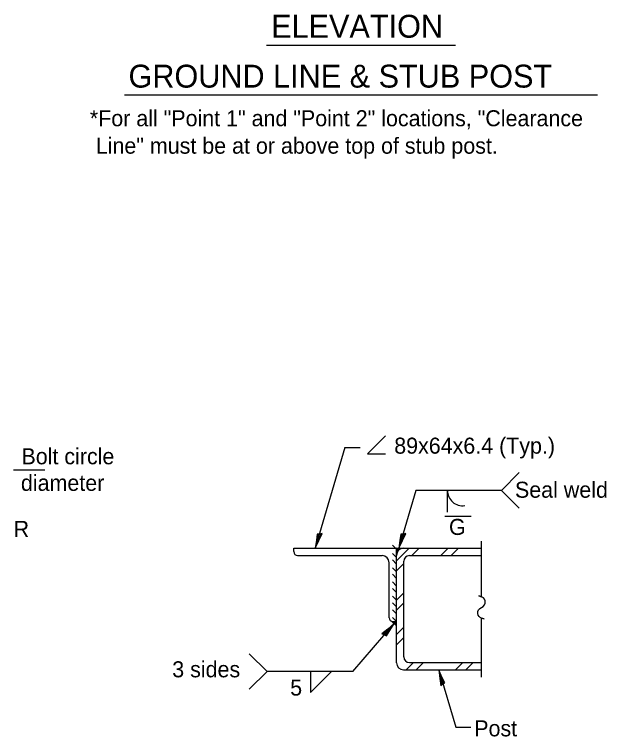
# Model space of a CAD drawing. Extents: x 1499079 to 1501883, y 1499349 to 1499789.
# Drawn here: x 1500184.1 to 1500272.8, y 1499445.1 to 1499553.2 of the extents above; entities that cross this region are included whole.
import ezdxf

# ---------------------------------------------------------------- set-up
doc = ezdxf.new("R2010")
doc.units = 0
for name, color, linetype in [('Design_EX_Roadway Dimensions', 7, 'Continuous'), ('Design_PR_Roadway Items', 7, 'Continuous'), ('Sheets_General Details', 7, 'Continuous')]:
    doc.layers.add(name, color=color, linetype=linetype)

msp = doc.modelspace()

# ---------------------------------------------------------------- linework, layer by layer
at = {"layer": 'Design_EX_Roadway Dimensions'}
for p, q in [((1500236.97, 1499487.42), (1500239.64, 1499490.09)), ((1500233.58, 1499488.36), (1500229.14, 1499473.26)), ((1500233.58, 1499488.36), (1500235.87, 1499488.36)), ((1500236.97, 1499487.42), (1500239.63, 1499487.42)), ((1500183.95, 1499484.99), (1500188.64, 1499484.99)), ((1500257.02, 1499481.93), (1500259.69, 1499484.59)), ((1500244.2, 1499481.93), (1500241.64, 1499473.26)), ((1500257.02, 1499481.93), (1500244.2, 1499481.93)), ((1500248.93, 1499478.67), (1500248.93, 1499481.93)), ((1500257.02, 1499481.93), (1500259.69, 1499479.26)), ((1500252.5, 1499478.03), (1500248.53, 1499478.03)), ((1500234.74, 1499454.8), (1500240.97, 1499461.97)), ((1500219.25, 1499457.46), (1500221.91, 1499454.8)), ((1500219.25, 1499452.14), (1500221.91, 1499454.8)), ((1500234.74, 1499454.8), (1500221.91, 1499454.8)), ((1500228.41, 1499454.8), (1500228.41, 1499451.66)), ((1500228.41, 1499451.66), (1500231.55, 1499454.8)), ((1500247.62, 1499455.05), (1500250.16, 1499446.48)), ((1500250.16, 1499446.48), (1500252.44, 1499446.48))]:
    msp.add_line(p, q, dxfattribs=at)
for points in [[(1500229.79, 1499475.37), (1500229.44, 1499475.39), (1500229.32, 1499474.46), (1500229.14, 1499473.26), (1500229.67, 1499474.43), (1500230.19, 1499475.45), (1500229.54, 1499475.31), (1500229.36, 1499474.03), (1500230.02, 1499475.32), (1500229.68, 1499475.2), (1500229.55, 1499474.62), (1500229.8, 1499475.15)], [(1500242.29, 1499475.37), (1500241.94, 1499475.39), (1500241.82, 1499474.46), (1500241.64, 1499473.26), (1500242.18, 1499474.43), (1500242.7, 1499475.45), (1500242.05, 1499475.31), (1500241.87, 1499474.03), (1500242.52, 1499475.32), (1500242.18, 1499475.2), (1500242.05, 1499474.62), (1500242.3, 1499475.15)], [(1500239.5, 1499460.33), (1500239.81, 1499460.16), (1500240.31, 1499460.96), (1500240.97, 1499461.97), (1500239.99, 1499461.12), (1500239.1, 1499460.42), (1500239.75, 1499460.27), (1500240.44, 1499461.36), (1500239.31, 1499460.46), (1500239.67, 1499460.43), (1500240.03, 1499460.91), (1500239.59, 1499460.53)], [(1500248.22, 1499452.93), (1500248.53, 1499453.1), (1500248.11, 1499453.95), (1500247.62, 1499455.05), (1500247.81, 1499453.77), (1500247.92, 1499452.64), (1500248.39, 1499453.11), (1500247.85, 1499454.28), (1500248, 1499452.84), (1500248.22, 1499453.13), (1500248.02, 1499453.69), (1500248.09, 1499453.11)]]:
    msp.add_lwpolyline(points, dxfattribs=at)
msp.add_arc((1500251.2, 1499481.88), 2.26, 178.8594, 278.4008, dxfattribs=at)
at = {"layer": 'Design_PR_Roadway Items'}
for p, q in [((1500240.68, 1499473.71), (1500241.3, 1499473.1)), ((1500225.91, 1499473.26), (1500241.3, 1499473.26)), ((1500225.91, 1499472.75), (1500225.91, 1499473.26)), ((1500241.3, 1499456.12), (1500241.3, 1499473.26)), ((1500241.3, 1499471.37), (1500243.18, 1499473.26)), ((1500241.3, 1499473.26), (1500242.37, 1499473.26)), ((1500242.37, 1499473.26), (1500254.03, 1499473.26)), ((1500243.6, 1499472.16), (1500244.7, 1499473.26)), ((1500247.96, 1499472.16), (1500249.05, 1499473.26)), ((1500249.47, 1499472.16), (1500250.57, 1499473.26)), ((1500226.51, 1499472.16), (1500239.13, 1499472.16)), ((1500240.68, 1499472.47), (1500241.3, 1499471.86)), ((1500240.68, 1499471.5), (1500241.3, 1499470.88)), ((1500243.25, 1499472.16), (1500254.06, 1499472.16)), ((1500240.2, 1499462.86), (1500240.2, 1499471.09)), ((1500241.3, 1499469.86), (1500242.4, 1499470.95)), ((1500242.4, 1499457), (1500242.4, 1499471.31)), ((1500240.68, 1499470.34), (1500241.3, 1499469.72)), ((1500240.68, 1499469.36), (1500241.3, 1499468.75)), ((1500240.68, 1499468.21), (1500241.3, 1499467.59)), ((1500240.68, 1499467.23), (1500241.3, 1499466.62)), ((1500240.68, 1499466.07), (1500241.3, 1499465.46)), ((1500241.3, 1499465.5), (1500242.4, 1499466.6)), ((1500240.68, 1499465.1), (1500241.3, 1499464.48)), ((1500241.3, 1499463.99), (1500242.4, 1499465.08)), ((1500240.72, 1499464.03), (1500241.3, 1499463.45)), ((1500240.68, 1499462.89), (1500241.3, 1499462.27)), ((1500240.79, 1499462.27), (1500241.3, 1499462.27)), ((1500241.3, 1499460.32), (1500242.4, 1499461.42)), ((1500241.3, 1499458.8), (1500242.4, 1499459.9)), ((1500242.75, 1499455.05), (1500243.84, 1499456.15)), ((1500243.25, 1499456.15), (1500253.99, 1499456.15)), ((1500244.26, 1499455.05), (1500245.36, 1499456.15)), ((1500250.15, 1499455.05), (1500251.25, 1499456.15)), ((1500251.66, 1499455.05), (1500252.76, 1499456.15)), ((1500242.37, 1499455.05), (1500254.03, 1499455.05))]:
    msp.add_line(p, q, dxfattribs=at)
for points in [[(1500254.03, 1499453.94), (1500254.03, 1499462.8), (1500254.45, 1499462.68), (1500254.03, 1499462.8), (1500253.83, 1499462.9), (1500253.66, 1499463.06), (1500253.55, 1499463.25), (1500253.47, 1499463.48), (1500253.49, 1499463.78), (1500253.58, 1499464.03), (1500253.71, 1499464.19), (1500253.91, 1499464.34), (1500254.03, 1499464.39), (1500254.29, 1499464.54), (1500254.5, 1499464.77), (1500254.6, 1499465.05), (1500254.6, 1499465.38), (1500254.5, 1499465.63), (1500254.31, 1499465.85), (1500254.03, 1499466), (1500253.65, 1499466.11), (1500254.03, 1499466), (1500254.03, 1499466), (1500254.03, 1499474.3)], [(1500241.39, 1499473.17), (1500241.32, 1499473.17), (1500241.32, 1499473.11), (1500241.44, 1499473.11), (1500241.49, 1499473.05), (1500241.32, 1499473.05), (1500241.32, 1499472.99), (1500241.54, 1499473), (1500241.57, 1499472.96), (1500241.33, 1499472.94), (1500241.33, 1499472.88), (1500241.52, 1499472.89), (1500241.47, 1499472.83), (1500241.33, 1499472.83), (1500241.33, 1499472.76), (1500241.44, 1499472.76), (1500241.38, 1499472.69), (1500241.32, 1499472.69), (1500241.32, 1499472.63), (1500241.37, 1499472.63), (1500241.31, 1499472.46), (1500241.32, 1499472.6)], [(1500242.11, 1499473.23), (1500241.32, 1499473.25), (1500241.37, 1499473.2), (1500241.88, 1499473.19), (1500241.82, 1499473.14), (1500241.41, 1499473.16), (1500241.45, 1499473.1), (1500241.76, 1499473.09), (1500241.7, 1499473.04), (1500241.49, 1499473.05), (1500241.53, 1499473), (1500241.65, 1499473), (1500241.6, 1499472.97), (1500241.57, 1499472.97)], [(1500240.58, 1499462.31), (1500241.27, 1499461.7), (1500241.26, 1499461.81), (1500240.73, 1499462.26), (1500240.83, 1499462.26), (1500241.27, 1499461.88), (1500241.27, 1499461.98), (1500240.94, 1499462.26), (1500241.06, 1499462.26), (1500241.27, 1499462.07), (1500241.27, 1499462.15), (1500241.14, 1499462.26), (1500241.22, 1499462.26), (1500241.26, 1499462.22)]]:
    msp.add_lwpolyline(points, dxfattribs=at)
for centre, radius, start, end in [((1500226.5, 1499472.76), 0.593, 180, 270), ((1500242.37, 1499472.19), 1.07, 90, 180), ((1500239.13, 1499471.09), 1.07, 0, 90), ((1500243.25, 1499471.31), 0.852, 90, 180), ((1500240.79, 1499462.86), 0.593, 180, 270), ((1500243.25, 1499457), 0.852, 180, 270), ((1500242.37, 1499456.12), 1.07, 180, 270)]:
    msp.add_arc(centre, radius, start, end, dxfattribs=at)
at = {"layer": 'Sheets_General Details'}
for p, q in [((1500221.81, 1499548.59), (1500250.15, 1499548.59)), ((1500200.55, 1499541.17), (1500271.41, 1499541.17))]:
    msp.add_line(p, q, dxfattribs=at)

# ---------------------------------------------------------------- texts
at = {"layer": 'Design_EX_Roadway Dimensions'}
for s, height, p in [('89x64x6.4 (Typ.)', 2.4, (1500240.96, 1499487.42)), ('Bolt circle', 2.4002, (1500185.14, 1499485.83)), ('diameter', 2.4, (1500185.06, 1499481.85)), ('Seal weld', 2.4, (1500259.04, 1499480.82)), ('R', 2.4, (1500183.97, 1499474.96)), ('G', 2.4, (1500249.16, 1499475.25)), ('3 sides', 2.4, (1500207.72, 1499453.93)), ('5', 2.4, (1500225.38, 1499451.19)), ('Post', 2.4, (1500252.94, 1499445.09))]:
    msp.add_text(s, height=height, dxfattribs=at).set_placement(p)
at = {"layer": 'Sheets_General Details'}
for s, height, p in [('ELEVATION', 3.429, (1500222.53, 1499549.71)), ('GROUND LINE & STUB POST', 3.4289, (1500201.17, 1499542.24)), ('*For all "Point 1" and "Point 2" locations, "Clearance', 2.4002, (1500195.38, 1499536.45)), (' Line" must be at or above top of stub post.', 2.4002, (1500195.38, 1499532.34))]:
    msp.add_text(s, height=height, dxfattribs=at).set_placement(p)

doc.saveas('drawing.dxf')
